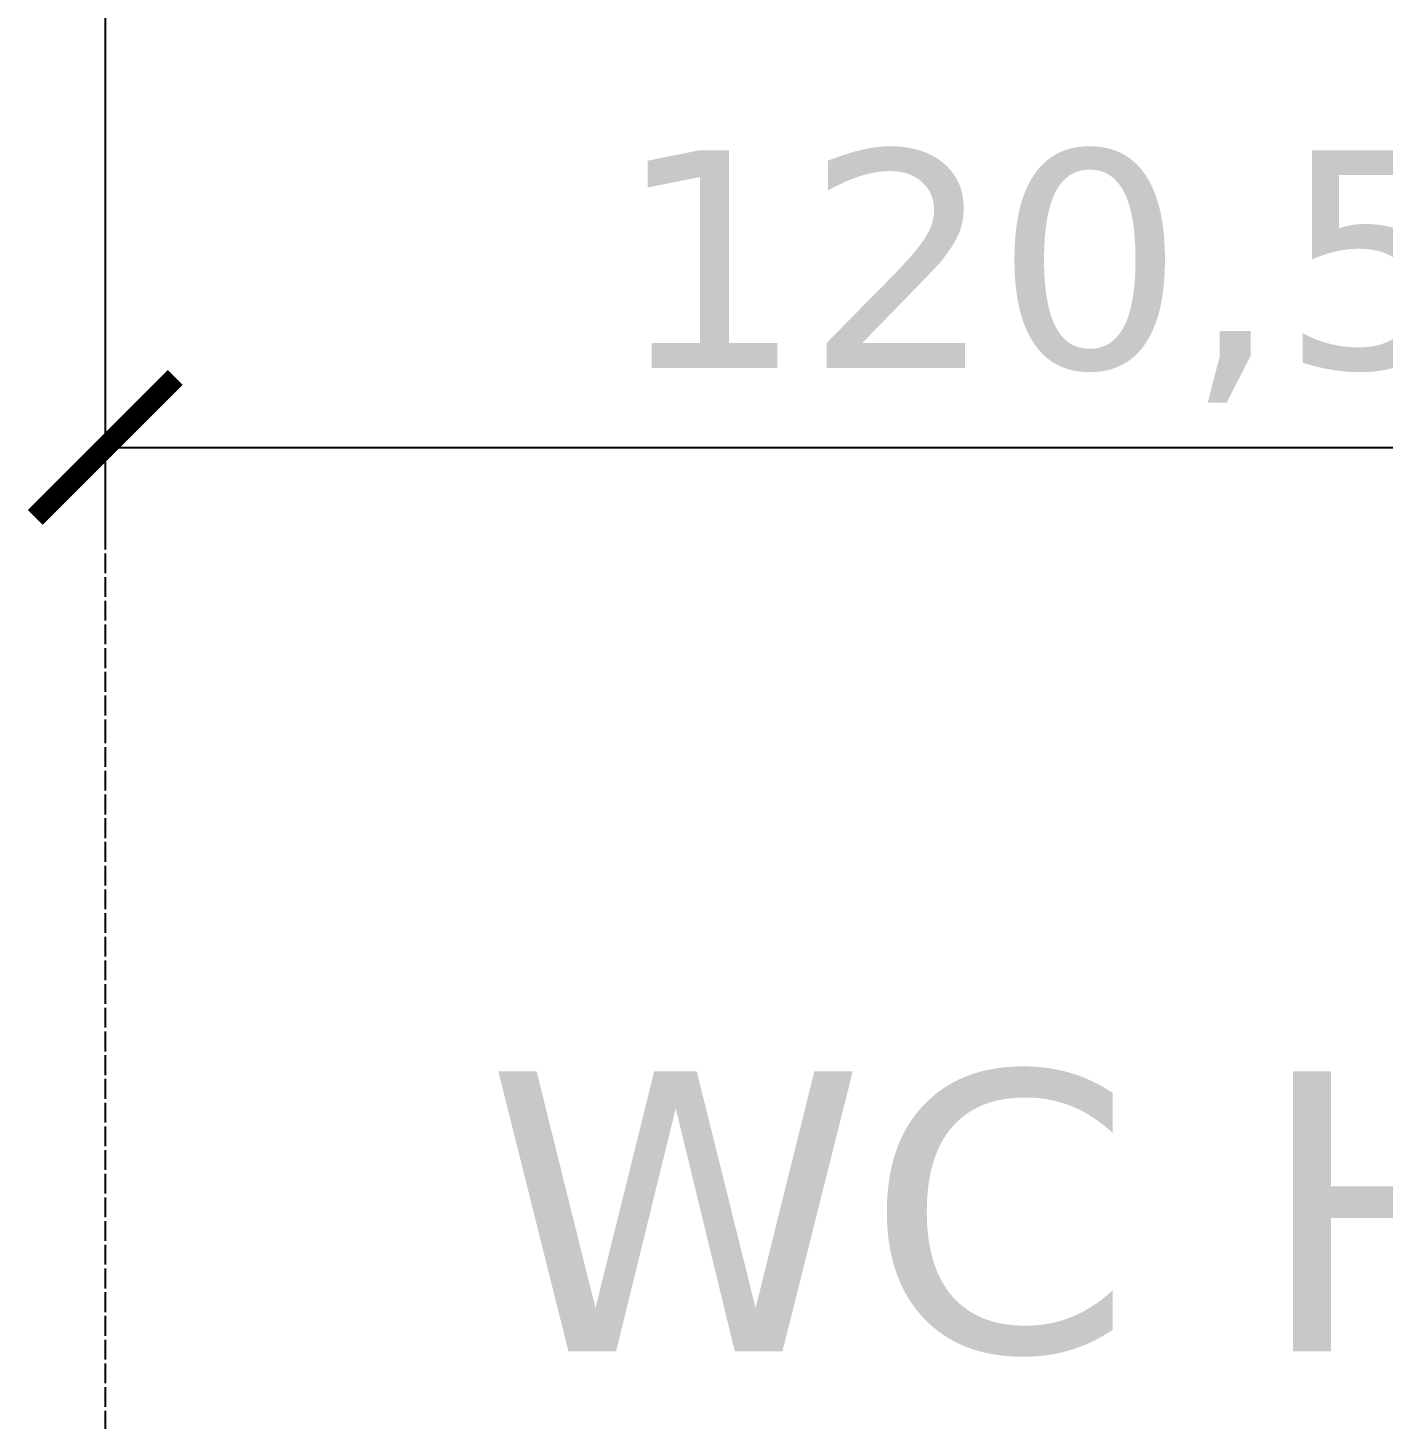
# Model space of a CAD drawing. Header units: centimetres. Extents: x -135 to 4099, y -1210 to 1044.
# Drawn here: x 2675.8 to 2762.9, y 463 to 552.5 of the extents above; entities that cross this region are included whole.
import ezdxf
from ezdxf.enums import TextEntityAlignment as Align

# ---------------------------------------------------------------- set-up
doc = ezdxf.new("R2010")
doc.units = ezdxf.units.CM
doc.linetypes.add('DASHED', pattern=[1.524, 1.27, -0.254])
for name, color, linetype in [('ACIK_SINIR', 8, 'DASHED'), ('MONTAJ_OZEL_OLCU', 6, 'Continuous'), ('MONTAJ_YAZI', 4, 'Continuous')]:
    doc.layers.add(name, color=color, linetype=linetype)
doc.styles.add('PORTMAN', font='DejaVuSans.ttf')
doc.dimstyles.new('PORTMAN', dxfattribs={"dimtxt": 14, "dimasz": 9, "dimexe": 6, "dimexo": 5, "dimgap": 4, "dimtad": 1, "dimtxsty": 'PORTMAN', "dimblk": 'ARCHTICK', "dimcen": 2.5, "dimazin": 3, "dimtfac": 0.5, "dimtmove": 2, "dimatfit": 3})

# ---------------------------------------------------------------- blocks, each defined once
blk = doc.blocks.new('_ARCHTICK')
at = {"color": 0, "linetype": 'BYBLOCK', "const_width": 0.15}
blk.add_lwpolyline([(-0.5, -0.5), (0.5, 0.5)], dxfattribs=at)

msp = doc.modelspace()

# ---------------------------------------------------------------- linework, layer by layer
at = {"layer": 'ACIK_SINIR'}
for p, q in [((2680.75, 570.5), (2680.75, 507.75)), ((2680.75, 507.75), (2680.75, 445))]:
    msp.add_line(p, q, dxfattribs=at)

# ---------------------------------------------------------------- texts
at = {"layer": 'MONTAJ_YAZI', "style": 'PORTMAN'}
msp.add_text('WC HOLÜ', height=18, dxfattribs=at).set_placement((2764.875, 476.375), align=Align.MIDDLE_CENTER)

# ---------------------------------------------------------------- dimensions: what is measured, and where the dimension line sits
at = {"layer": 'MONTAJ_OZEL_OLCU'}
msp.add_linear_dim(base=(2680.75, 525.5), p1=(2680.75, 575.5), p2=(2801.25, 575.5), dimstyle='PORTMAN', override={"dimtxt": 14, "dimasz": 9, "dimexe": 6, "dimexo": 5, "dimdec": 2, "dimzin": 8, "dimdsep": 44}, dxfattribs=at).render()

doc.saveas('drawing.dxf')
